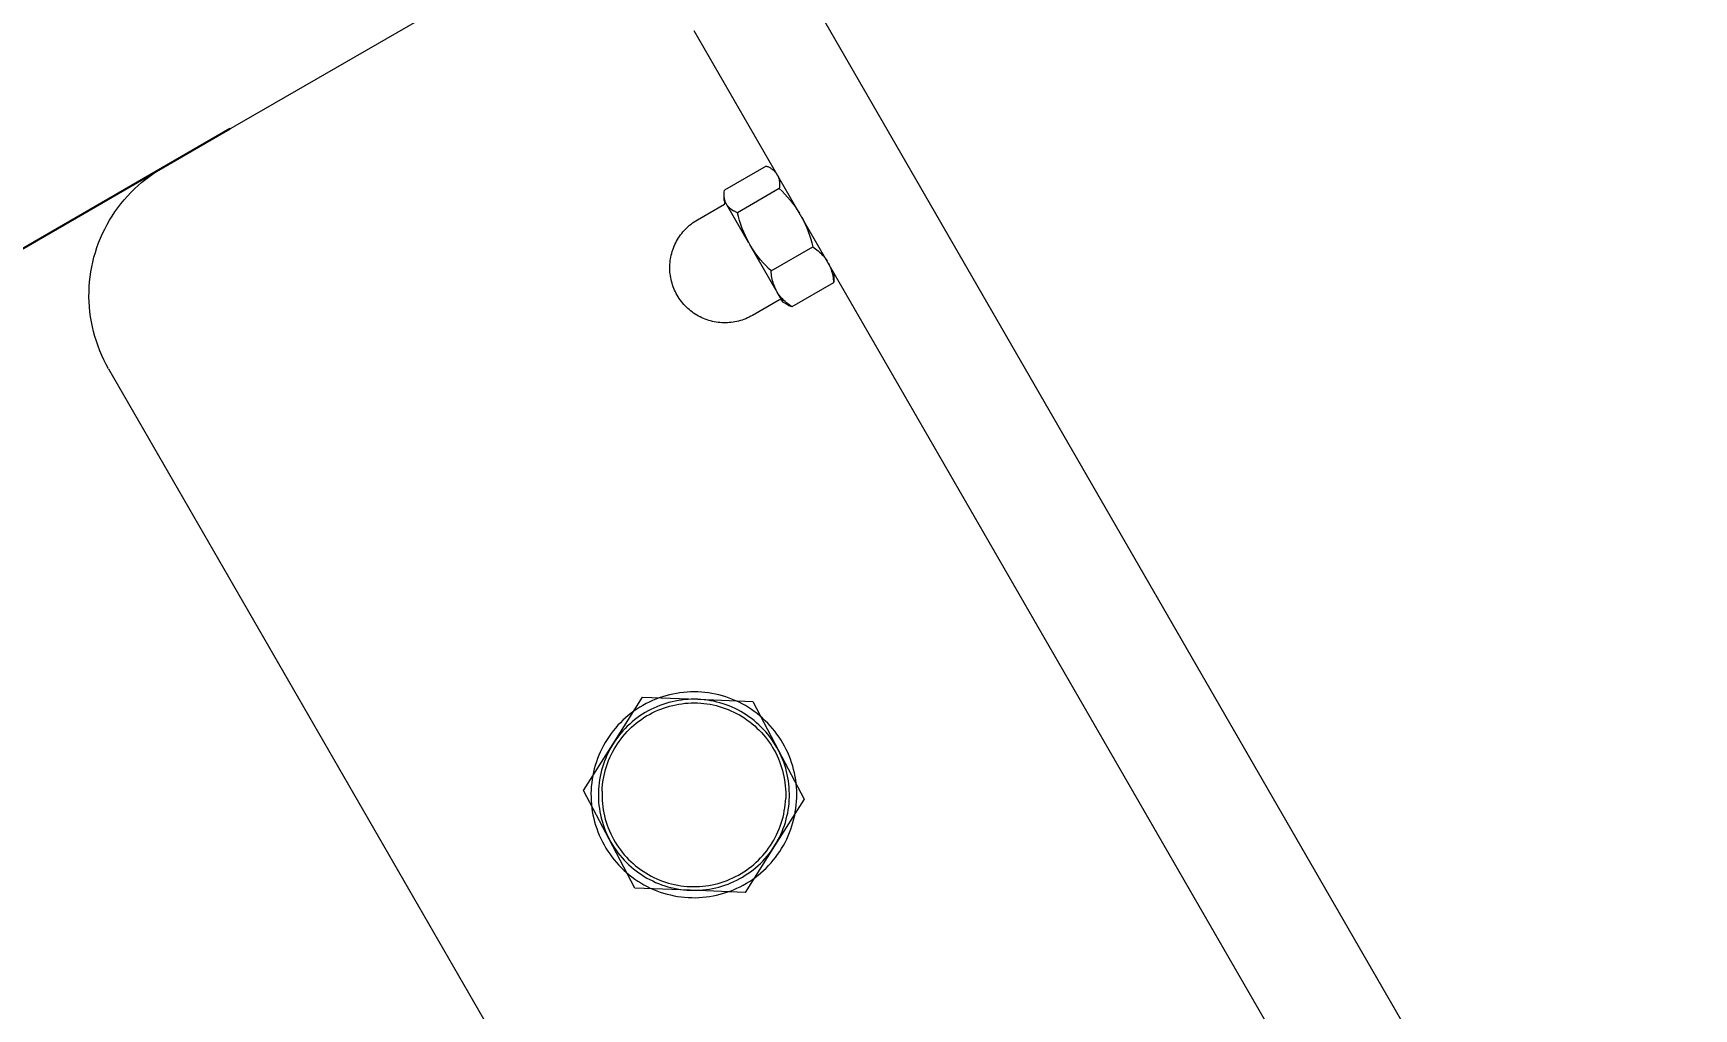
# Model space of a CAD drawing. Header units: inches. Extents: x -6 to 195, y -3 to 126.
# Drawn here: x 2.565 to 7.013, y 59.942 to 62.555 of the extents above; entities that cross this region are included whole.
import ezdxf

# ---------------------------------------------------------------- set-up
doc = ezdxf.new("R2010")
doc.units = ezdxf.units.IN
doc.layers.add('ZANO_R', color=7, linetype='Continuous', lineweight=0)
doc.layers.add('ZANO_W', color=1, linetype='Continuous', lineweight=0)
doc.styles.get("Standard").update_dxf_attribs({"font": 'arial.ttf'})
doc.dimstyles.new('amerykanie', dxfattribs={"dimtxt": 50, "dimasz": 50, "dimexe": 0.5, "dimexo": 0.5, "dimgap": 1, "dimtad": 1, "dimdec": 0, "dimzin": 0, "dimlunit": 5, "dimtxsty": 'Standard', "dimcen": 0.09, "dimclrd": 1, "dimclre": 1, "dimclrt": 1, "dimazin": 0, "dimtfac": 1, "dimtdec": 0, "dimtmove": 0, "dimatfit": 3, "dimfxl": 1, "dimtzin": 0, "dimarcsym": 1})

# ---------------------------------------------------------------- blocks, each defined once
blk = doc.blocks.new('*D380')
at = {"layer": 'ZANO_W', "color": 1, "lineweight": -2}
for p, q in [((11.4782, 46.5602), (14.3373, 41.6055)), ((73.8562, 46.5465), (70.9949, 41.5931))]:
    blk.add_line(p, q, dxfattribs=at)
blk.add_arc((42.6553, -7.4676), 57.1576, 60.98989, 118.98503, dxfattribs=at)
at = {"layer": 'ZANO_W', "color": 1}
for points in [[(14.8758, 42.6758), (15.0399, 42.3857), (14.0874, 42.0385)], [(70.2926, 42.3736), (70.4568, 42.6637), (71.245, 42.026)]]:
    blk.add_solid(points, dxfattribs=at)
at = {"layer": 'ZANO_W', "color": 1, "insert": (42.6681, 51.0302), "char_height": 1.625, "attachment_point": 5, "rotation": 359.9875}
blk.add_mtext("60%%d0'", dxfattribs=at)
blk = doc.blocks.new('*D383')
at = {"layer": 'ZANO_W', "color": 1, "lineweight": -2}
for p, q in [((3.0918, 62.2982), (-3.4798, 58.506)), ((-2.5469, 57.8898), (5.3084, 44.2771)), ((11.9467, 46.9533), (5.3751, 43.1611))]:
    blk.add_line(p, q, dxfattribs=at)
at = {"layer": 'ZANO_W', "color": 1}
for points in [[(-2.4026, 57.9731), (-2.6913, 57.8065), (-3.0467, 58.7559)], [(5.164, 44.1938), (5.4527, 44.3604), (5.8082, 43.411)]]:
    blk.add_solid(points, dxfattribs=at)
at = {"layer": 'ZANO_W', "color": 1, "insert": (2.5415, 51.7533), "char_height": 1.625, "attachment_point": 5, "rotation": 299.9875}
blk.add_mtext('17 11/16', dxfattribs=at)

msp = doc.modelspace()

# ---------------------------------------------------------------- linework, layer by layer
at = {"layer": 'ZANO_R'}
for p, q in [((4.47918, 62.94243), (13.17966, 47.86515)), ((4.1387, 62.90231), (2.91111, 62.19391)), ((12.79684, 47.89839), (4.33548, 62.56131)), ((2.88829, 62.17969), (2.89958, 62.187)), ((2.89958, 62.187), (2.91111, 62.19391)), ((4.52836, 62.19892), (4.41632, 62.13427)), ((4.52836, 62.19892), (4.53023, 62.19821)), ((4.53023, 62.19821), (4.53207, 62.19745)), ((4.53207, 62.19745), (4.53389, 62.19662)), ((4.53389, 62.19662), (4.53568, 62.19574)), ((4.53568, 62.19574), (4.53744, 62.19479)), ((4.53744, 62.19479), (4.53916, 62.19379)), ((4.53916, 62.19379), (4.54086, 62.19274)), ((4.54086, 62.19274), (4.54251, 62.19162)), ((4.54199, 62.19195), (4.55193, 62.18621)), ((4.54251, 62.19162), (4.54413, 62.19046)), ((4.54413, 62.19046), (4.54571, 62.18924)), ((4.54571, 62.18924), (4.54725, 62.18796)), ((4.54725, 62.18796), (4.54875, 62.18664)), ((4.54875, 62.18664), (4.5502, 62.18527)), ((4.5502, 62.18527), (4.55161, 62.18386)), ((4.55161, 62.18386), (4.55297, 62.18239)), ((4.55297, 62.18239), (4.55427, 62.18089)), ((4.55427, 62.18089), (4.55553, 62.17934)), ((2.8264, 62.12818), (2.83596, 62.13763)), ((2.83596, 62.13763), (2.84584, 62.14675)), ((2.84584, 62.14675), (2.85603, 62.15552)), ((2.85603, 62.15552), (2.86651, 62.16394)), ((2.86651, 62.16394), (2.87727, 62.172)), ((2.87727, 62.172), (2.88829, 62.17969)), ((4.56306, 62.13877), (4.45103, 62.07412)), ((4.55553, 62.17934), (4.55674, 62.17775)), ((4.5592, 62.17341), (4.55998, 62.17148)), ((4.55998, 62.17148), (4.56069, 62.16953)), ((4.56069, 62.16953), (4.56133, 62.16755)), ((4.56133, 62.16755), (4.56191, 62.16556)), ((4.56191, 62.16556), (4.56242, 62.16354)), ((4.56242, 62.16354), (4.56286, 62.16151)), ((4.56286, 62.16151), (4.56323, 62.15946)), ((4.5634, 62.14083), (4.56306, 62.13877)), ((4.56306, 62.13877), (4.57075, 62.13135)), ((4.56323, 62.15946), (4.56353, 62.15741)), ((4.56366, 62.14289), (4.5634, 62.14083)), ((4.56353, 62.15741), (4.56376, 62.15534)), ((4.56385, 62.14496), (4.56366, 62.14289)), ((4.56376, 62.15534), (4.56392, 62.15327)), ((4.56397, 62.14703), (4.56385, 62.14496)), ((4.56392, 62.15327), (4.56401, 62.15119)), ((4.56403, 62.14911), (4.56397, 62.14703)), ((4.56401, 62.15119), (4.56403, 62.14911)), ((2.79154, 62.08729), (2.79973, 62.09795)), ((2.79973, 62.09795), (2.80827, 62.10833)), ((2.80827, 62.10833), (2.81717, 62.11841)), ((2.81717, 62.11841), (2.8264, 62.12818)), ((4.34372, 62.0547), (4.41636, 62.09661)), ((4.4154, 62.12324), (4.41546, 62.12518)), ((4.4154, 62.1213), (4.4154, 62.12324)), ((4.41547, 62.11937), (4.4154, 62.1213)), ((4.41543, 62.12086), (4.41546, 62.12263)), ((4.41546, 62.1191), (4.41543, 62.12086)), ((4.41546, 62.12518), (4.4156, 62.12712)), ((4.41555, 62.11733), (4.41546, 62.1191)), ((4.4156, 62.11743), (4.41547, 62.11937)), ((4.41553, 62.12004), (4.41553, 62.12236)), ((4.41553, 62.1075), (4.41553, 62.11756)), ((4.42056, 62.09878), (4.41553, 62.1075)), ((4.4157, 62.11557), (4.41555, 62.11733)), ((4.4156, 62.12712), (4.4158, 62.12904)), ((4.41581, 62.1155), (4.4156, 62.11743)), ((4.41591, 62.11382), (4.4157, 62.11557)), ((4.41578, 62.12905), (4.41632, 62.13427)), ((4.41608, 62.11358), (4.41581, 62.1155)), ((4.41618, 62.11207), (4.41591, 62.11382)), ((4.41642, 62.11167), (4.41608, 62.11358)), ((4.41651, 62.11034), (4.41618, 62.11207)), ((4.41636, 62.09661), (4.41821, 62.10272)), ((4.41682, 62.10978), (4.41642, 62.11167)), ((4.4169, 62.10862), (4.41651, 62.11034)), ((4.41729, 62.1079), (4.41682, 62.10978)), ((4.41734, 62.10691), (4.4169, 62.10862)), ((4.41782, 62.10603), (4.41729, 62.1079)), ((4.41785, 62.10522), (4.41734, 62.10691)), ((4.41842, 62.10419), (4.41782, 62.10603)), ((4.41909, 62.10237), (4.41842, 62.10419)), ((4.41981, 62.10057), (4.41909, 62.10237)), ((4.42044, 62.0991), (4.4196, 62.10081)), ((4.4206, 62.0988), (4.41981, 62.10057)), ((4.42149, 62.09717), (4.42059, 62.09879)), ((4.42253, 62.09545), (4.42153, 62.0971)), ((4.42263, 62.09519), (4.42249, 62.09543)), ((4.42373, 62.09372), (4.42254, 62.09546)), ((4.42369, 62.0938), (4.42264, 62.09528)), ((4.48103, 61.994), (4.42273, 62.09503)), ((4.42478, 62.09236), (4.42369, 62.0938)), ((4.42593, 62.09096), (4.42478, 62.09236)), ((4.42648, 62.09035), (4.42529, 62.0917)), ((4.42712, 62.0896), (4.42593, 62.09096)), ((4.57075, 62.13135), (4.57819, 62.12367)), ((4.57819, 62.12367), (4.58538, 62.11576)), ((4.58538, 62.11576), (4.5923, 62.10762)), ((4.5923, 62.10762), (4.59895, 62.09925)), ((4.59895, 62.09925), (4.60533, 62.09067)), ((2.76258, 62.04203), (2.76923, 62.05371)), ((2.76923, 62.05371), (2.77629, 62.06515)), ((2.77629, 62.06515), (2.78373, 62.07635)), ((2.78373, 62.07635), (2.79154, 62.08729)), ((4.327, 62.04346), (4.33103, 62.04648)), ((4.33103, 62.04648), (4.33517, 62.04937)), ((4.33517, 62.04937), (4.3394, 62.05211)), ((4.3394, 62.05211), (4.34372, 62.0547)), ((4.42771, 62.08904), (4.42648, 62.09035)), ((4.42836, 62.08828), (4.42712, 62.0896)), ((4.42899, 62.08777), (4.42771, 62.08904)), ((4.42965, 62.087), (4.42836, 62.08828)), ((4.43031, 62.08654), (4.42899, 62.08777)), ((4.43098, 62.08577), (4.42965, 62.087)), ((4.43166, 62.08536), (4.43031, 62.08654)), ((4.43235, 62.08459), (4.43098, 62.08577)), ((4.43306, 62.08422), (4.43166, 62.08536)), ((4.43376, 62.08345), (4.43235, 62.08459)), ((4.43449, 62.08313), (4.43306, 62.08422)), ((4.43521, 62.08236), (4.43376, 62.08345)), ((4.43596, 62.08209), (4.43449, 62.08313)), ((4.43669, 62.08133), (4.43521, 62.08236)), ((4.43746, 62.0811), (4.43596, 62.08209)), ((4.43821, 62.08034), (4.43669, 62.08133)), ((4.43899, 62.08015), (4.43746, 62.0811)), ((4.43977, 62.07941), (4.43821, 62.08034)), ((4.44056, 62.07926), (4.43899, 62.08015)), ((4.44135, 62.07854), (4.43977, 62.07941)), ((4.44296, 62.07772), (4.44135, 62.07854)), ((4.44461, 62.07695), (4.44296, 62.07772)), ((4.44627, 62.07625), (4.44461, 62.07695)), ((4.45103, 62.07412), (4.44628, 62.07626)), ((4.45367, 62.06348), (4.45103, 62.07412)), ((4.45667, 62.05292), (4.45367, 62.06348)), ((4.46003, 62.04248), (4.45667, 62.05292)), ((4.60533, 62.09067), (4.61142, 62.08189)), ((4.61142, 62.08189), (4.61723, 62.07291)), ((4.62311, 62.06274), (4.62801, 62.0532)), ((4.62801, 62.0532), (4.63259, 62.0435)), ((2.74004, 61.99325), (2.74505, 62.00573)), ((2.74505, 62.00573), (2.75048, 62.01802)), ((2.75048, 62.01802), (2.75632, 62.03013)), ((2.75632, 62.03013), (2.76258, 62.04203)), ((4.28803, 61.99774), (4.29052, 62.00212)), ((4.29052, 62.00212), (4.29317, 62.00642)), ((4.29317, 62.00642), (4.29596, 62.01062)), ((4.29596, 62.01062), (4.29889, 62.01472)), ((4.29889, 62.01472), (4.30196, 62.01872)), ((4.30196, 62.01872), (4.30516, 62.02261)), ((4.30516, 62.02261), (4.3085, 62.02639)), ((4.3085, 62.02639), (4.31196, 62.03005)), ((4.31196, 62.03005), (4.31555, 62.03359)), ((4.31555, 62.03359), (4.31925, 62.03701)), ((4.31925, 62.03701), (4.32307, 62.0403)), ((4.32307, 62.0403), (4.327, 62.04346)), ((4.46374, 62.03216), (4.46003, 62.04248)), ((4.46781, 62.02197), (4.46374, 62.03216)), ((4.47221, 62.01192), (4.46781, 62.02197)), ((4.47696, 62.00203), (4.47221, 62.01192)), ((4.48204, 61.9923), (4.47696, 62.00203)), ((4.63259, 62.0435), (4.63685, 62.03366)), ((4.63685, 62.03366), (4.64079, 62.02369)), ((4.64079, 62.02369), (4.64439, 62.01358)), ((4.64439, 62.01358), (4.64765, 62.00337)), ((4.64765, 62.00337), (4.65058, 61.99305)), ((2.72762, 61.9549), (2.73132, 61.96782)), ((2.73132, 61.96782), (2.73546, 61.98061)), ((2.73546, 61.98061), (2.74004, 61.99325)), ((4.27264, 61.95525), (4.27369, 61.96018)), ((4.27369, 61.96018), (4.27492, 61.96507)), ((4.27492, 61.96507), (4.2763, 61.96992)), ((4.2763, 61.96992), (4.27786, 61.97471)), ((4.27786, 61.97471), (4.27957, 61.97945)), ((4.27957, 61.97945), (4.28145, 61.98413)), ((4.28145, 61.98413), (4.28349, 61.98874)), ((4.28349, 61.98874), (4.28568, 61.99328)), ((4.28568, 61.99328), (4.28803, 61.99774)), ((4.4839, 61.98903), (4.48201, 61.99229)), ((4.48923, 61.98037), (4.4839, 61.98903)), ((4.55488, 61.86602), (4.48696, 61.98372)), ((4.49483, 61.97188), (4.48923, 61.98037)), ((4.50069, 61.96357), (4.49483, 61.97188)), ((4.50682, 61.95545), (4.50069, 61.96357)), ((4.54113, 61.91799), (4.65316, 61.98264)), ((4.65058, 61.99305), (4.65316, 61.98264)), ((4.65316, 61.98264), (4.65689, 61.98011)), ((4.65689, 61.98011), (4.66053, 61.97745)), ((4.66053, 61.97745), (4.66408, 61.97467)), ((4.66408, 61.97467), (4.66753, 61.97176)), ((4.66753, 61.97176), (4.67088, 61.96875)), ((4.67088, 61.96875), (4.67413, 61.96562)), ((4.67413, 61.96562), (4.67727, 61.96238)), ((4.67727, 61.96238), (4.6803, 61.95904)), ((4.6803, 61.95904), (4.68321, 61.9556)), ((2.71727, 61.90217), (2.71918, 61.91547)), ((2.71918, 61.91547), (2.72155, 61.92871)), ((2.72155, 61.92871), (2.72436, 61.94185)), ((2.72436, 61.94185), (2.72762, 61.9549)), ((4.26989, 61.92518), (4.26992, 61.93022)), ((4.27003, 61.92014), (4.26989, 61.92518)), ((4.26992, 61.93022), (4.27012, 61.93526)), ((4.27034, 61.91511), (4.27003, 61.92014)), ((4.27012, 61.93526), (4.27049, 61.94028)), ((4.27083, 61.91009), (4.27034, 61.91511)), ((4.27049, 61.94028), (4.27104, 61.9453)), ((4.27104, 61.9453), (4.27175, 61.95029)), ((4.27175, 61.95029), (4.27264, 61.95525)), ((4.5132, 61.94753), (4.50682, 61.95545)), ((4.51983, 61.93982), (4.5132, 61.94753)), ((4.5267, 61.93232), (4.51983, 61.93982)), ((4.5338, 61.92504), (4.5267, 61.93232)), ((4.54113, 61.91799), (4.5338, 61.92504)), ((4.54143, 61.91357), (4.54113, 61.91799)), ((4.54188, 61.90915), (4.54143, 61.91357)), ((4.68321, 61.9556), (4.686, 61.95206)), ((4.686, 61.95206), (4.68867, 61.94842)), ((4.68867, 61.94842), (4.69122, 61.9447)), ((4.69475, 61.93859), (4.6967, 61.93453)), ((4.6967, 61.93453), (4.69852, 61.9304)), ((4.69852, 61.9304), (4.70019, 61.92621)), ((4.70019, 61.92621), (4.70172, 61.92196)), ((4.70172, 61.92196), (4.7031, 61.91767)), ((4.7031, 61.91767), (4.70433, 61.91333)), ((4.70433, 61.91333), (4.70542, 61.90895)), ((4.70935, 61.91341), (4.70935, 61.8985)), ((2.71429, 61.86196), (2.71482, 61.8754)), ((2.71482, 61.8754), (2.71582, 61.8888)), ((2.71582, 61.8888), (2.71727, 61.90217)), ((4.27149, 61.90509), (4.27083, 61.91009)), ((4.27231, 61.90012), (4.27149, 61.90509)), ((4.27331, 61.89518), (4.27231, 61.90012)), ((4.27447, 61.89027), (4.27331, 61.89518)), ((4.27581, 61.88541), (4.27447, 61.89027)), ((4.2773, 61.8806), (4.27581, 61.88541)), ((4.27896, 61.87584), (4.2773, 61.8806)), ((4.28078, 61.87114), (4.27896, 61.87584)), ((4.28277, 61.8665), (4.28078, 61.87114)), ((4.54249, 61.90476), (4.54188, 61.90915)), ((4.54324, 61.90039), (4.54249, 61.90476)), ((4.54415, 61.89605), (4.54324, 61.90039)), ((4.54521, 61.89174), (4.54415, 61.89605)), ((4.54641, 61.88748), (4.54521, 61.89174)), ((4.54776, 61.88325), (4.54641, 61.88748)), ((4.54925, 61.87908), (4.54776, 61.88325)), ((4.55089, 61.87496), (4.54925, 61.87908)), ((4.55267, 61.87089), (4.55089, 61.87496)), ((4.55459, 61.86689), (4.55267, 61.87089)), ((4.70855, 61.88665), (4.59652, 61.822)), ((4.70542, 61.90895), (4.70635, 61.90454)), ((4.70635, 61.90454), (4.70713, 61.9001)), ((4.70713, 61.9001), (4.70776, 61.89563)), ((4.70776, 61.89563), (4.70823, 61.89115)), ((4.70823, 61.89115), (4.70855, 61.88665)), ((4.70889, 61.8896), (4.70855, 61.88665)), ((4.70913, 61.89256), (4.70889, 61.8896)), ((4.70929, 61.89553), (4.70913, 61.89256)), ((4.70935, 61.8985), (4.70929, 61.89553)), ((2.71421, 61.84852), (2.71429, 61.86196)), ((2.71459, 61.83508), (2.71421, 61.84852)), ((2.71542, 61.82167), (2.71459, 61.83508)), ((4.2849, 61.86193), (4.28277, 61.8665)), ((4.2872, 61.85745), (4.2849, 61.86193)), ((4.28964, 61.85304), (4.2872, 61.85745)), ((4.29223, 61.84871), (4.28964, 61.85304)), ((4.29497, 61.84448), (4.29223, 61.84871)), ((4.29786, 61.84035), (4.29497, 61.84448)), ((4.30088, 61.83631), (4.29786, 61.84035)), ((4.30404, 61.83238), (4.30088, 61.83631)), ((4.30733, 61.82856), (4.30404, 61.83238)), ((4.31075, 61.82486), (4.30733, 61.82856)), ((4.31429, 61.82127), (4.31075, 61.82486)), ((4.56394, 61.84087), (4.49131, 61.79895)), ((4.55664, 61.86296), (4.55459, 61.86689)), ((4.57277, 61.83502), (4.55664, 61.86296)), ((4.56108, 61.85612), (4.55853, 61.85983)), ((4.56374, 61.85249), (4.56108, 61.85612)), ((4.56653, 61.84897), (4.56374, 61.85249)), ((4.57019, 61.83938), (4.56394, 61.84087)), ((4.56944, 61.84553), (4.56653, 61.84897)), ((4.57246, 61.8422), (4.56944, 61.84553)), ((4.5756, 61.83897), (4.57246, 61.8422)), ((4.57277, 61.83502), (4.57295, 61.8347)), ((4.58582, 61.82727), (4.57295, 61.8347)), ((4.57884, 61.83585), (4.5756, 61.83897)), ((4.58218, 61.83285), (4.57884, 61.83585)), ((4.58563, 61.82995), (4.58218, 61.83285)), ((4.58917, 61.82718), (4.58563, 61.82995)), ((4.58605, 61.82714), (4.58582, 61.82727)), ((4.58601, 61.82707), (4.58845, 61.82576)), ((4.58845, 61.82576), (4.59094, 61.82452)), ((4.5928, 61.82453), (4.58917, 61.82718)), ((4.59372, 61.82323), (4.59095, 61.82454)), ((4.59652, 61.822), (4.5928, 61.82453)), ((2.71672, 61.80829), (2.71542, 61.82167)), ((2.71847, 61.79496), (2.71672, 61.80829)), ((2.72068, 61.7817), (2.71847, 61.79496)), ((2.72333, 61.76852), (2.72068, 61.7817)), ((4.31796, 61.81781), (4.31429, 61.82127)), ((4.32174, 61.81447), (4.31796, 61.81781)), ((4.32563, 61.81127), (4.32174, 61.81447)), ((4.32963, 61.8082), (4.32563, 61.81127)), ((4.33373, 61.80527), (4.32963, 61.8082)), ((4.33793, 61.80248), (4.33373, 61.80527)), ((4.34222, 61.79983), (4.33793, 61.80248)), ((4.3466, 61.79734), (4.34222, 61.79983)), ((4.35106, 61.79499), (4.3466, 61.79734)), ((4.3556, 61.7928), (4.35106, 61.79499)), ((4.36021, 61.79076), (4.3556, 61.7928)), ((4.36489, 61.78889), (4.36021, 61.79076)), ((4.36963, 61.78717), (4.36489, 61.78889)), ((4.37443, 61.78562), (4.36963, 61.78717)), ((4.37927, 61.78423), (4.37443, 61.78562)), ((4.38416, 61.78301), (4.37927, 61.78423)), ((4.38909, 61.78195), (4.38416, 61.78301)), ((4.39406, 61.78107), (4.38909, 61.78195)), ((4.39905, 61.78035), (4.39406, 61.78107)), ((4.40406, 61.7798), (4.39905, 61.78035)), ((4.40908, 61.77943), (4.40406, 61.7798)), ((4.41412, 61.77923), (4.40908, 61.77943)), ((4.42923, 61.77966), (4.4242, 61.77934)), ((4.43425, 61.78014), (4.42923, 61.77966)), ((4.43925, 61.7808), (4.43425, 61.78014)), ((4.44422, 61.78163), (4.43925, 61.7808)), ((4.44916, 61.78262), (4.44422, 61.78163)), ((4.45407, 61.78379), (4.44916, 61.78262)), ((4.45893, 61.78512), (4.45407, 61.78379)), ((4.46375, 61.78661), (4.45893, 61.78512)), ((4.46851, 61.78827), (4.46375, 61.78661)), ((4.47321, 61.7901), (4.46851, 61.78827)), ((4.47784, 61.79208), (4.47321, 61.7901)), ((4.48241, 61.79422), (4.47784, 61.79208)), ((4.4869, 61.79651), (4.48241, 61.79422)), ((4.49131, 61.79895), (4.4869, 61.79651)), ((4.59652, 61.822), (4.59372, 61.82323)), ((2.72644, 61.75544), (2.72333, 61.76852)), ((2.72999, 61.74247), (2.72644, 61.75544)), ((2.73398, 61.72963), (2.72999, 61.74247)), ((4.41916, 61.7792), (4.41412, 61.77923)), ((4.4242, 61.77934), (4.41916, 61.7792)), ((2.73841, 61.71694), (2.73398, 61.72963)), ((2.74327, 61.70441), (2.73841, 61.71694)), ((2.74855, 61.69204), (2.74327, 61.70441)), ((2.75425, 61.67987), (2.74855, 61.69204)), ((2.76036, 61.6679), (2.75425, 61.67987)), ((2.76688, 61.65614), (2.76036, 61.6679)), ((2.76688, 61.65614), (11.22824, 46.99322)), ((4.11807, 60.65195), (4.19702, 60.77683)), ((4.19702, 60.77683), (4.34464, 60.7709)), ((4.2511, 60.75718), (4.24298, 60.75423)), ((4.25932, 60.75985), (4.2511, 60.75718)), ((4.26763, 60.76225), (4.25932, 60.75985)), ((4.27601, 60.76436), (4.26763, 60.76225)), ((4.28446, 60.76619), (4.27601, 60.76436)), ((4.27755, 60.75461), (4.28576, 60.75641)), ((4.29296, 60.76773), (4.28446, 60.76619)), ((4.28576, 60.75641), (4.29402, 60.75793)), ((4.30151, 60.76899), (4.29296, 60.76773)), ((4.29402, 60.75793), (4.30233, 60.75917)), ((4.31011, 60.76995), (4.30151, 60.76899)), ((4.30233, 60.75917), (4.31068, 60.76012)), ((4.31872, 60.77063), (4.31011, 60.76995)), ((4.31068, 60.76012), (4.31905, 60.76079)), ((4.32736, 60.77101), (4.31872, 60.77063)), ((4.31905, 60.76079), (4.32745, 60.76117)), ((4.336, 60.7711), (4.32736, 60.77101)), ((4.32745, 60.76117), (4.33585, 60.76126)), ((4.33585, 60.76126), (4.34425, 60.76107)), ((4.34464, 60.7709), (4.336, 60.7711)), ((4.34425, 60.76107), (4.35264, 60.76058)), ((4.34464, 60.7709), (4.49227, 60.76497)), ((4.35327, 60.77041), (4.34464, 60.7709)), ((4.35264, 60.76058), (4.361, 60.75982)), ((4.36188, 60.76962), (4.35327, 60.77041)), ((4.361, 60.75982), (4.36934, 60.75877)), ((4.37046, 60.76855), (4.36188, 60.76962)), ((4.36934, 60.75877), (4.37764, 60.75743)), ((4.379, 60.76719), (4.37046, 60.76855)), ((4.37764, 60.75743), (4.38588, 60.75581)), ((4.38748, 60.76553), (4.379, 60.76719)), ((4.39591, 60.7636), (4.38748, 60.76553)), ((4.40426, 60.76138), (4.39591, 60.7636)), ((4.41253, 60.75888), (4.40426, 60.76138)), ((4.42072, 60.7561), (4.41253, 60.75888)), ((4.49227, 60.76497), (4.56095, 60.63415)), ((4.17561, 60.71591), (4.16892, 60.71043)), ((4.18248, 60.72115), (4.17561, 60.71591)), ((4.18023, 60.707), (4.18687, 60.71215)), ((4.18952, 60.72617), (4.18248, 60.72115)), ((4.18687, 60.71215), (4.19368, 60.71708)), ((4.19673, 60.73094), (4.18952, 60.72617)), ((4.19368, 60.71708), (4.20066, 60.72176)), ((4.2041, 60.73546), (4.19673, 60.73094)), ((4.20066, 60.72176), (4.20779, 60.72621)), ((4.21161, 60.73974), (4.2041, 60.73546)), ((4.20779, 60.72621), (4.21506, 60.7304)), ((4.21926, 60.74376), (4.21161, 60.73974)), ((4.21506, 60.7304), (4.22248, 60.73435)), ((4.22705, 60.74751), (4.21926, 60.74376)), ((4.22248, 60.73435), (4.23003, 60.73804)), ((4.23495, 60.75101), (4.22705, 60.74751)), ((4.23003, 60.73804), (4.2377, 60.74148)), ((4.24298, 60.75423), (4.23495, 60.75101)), ((4.2377, 60.74148), (4.24548, 60.74465)), ((4.24548, 60.74465), (4.25336, 60.74755)), ((4.25336, 60.74755), (4.26134, 60.75018)), ((4.26134, 60.75018), (4.26941, 60.75253)), ((4.26941, 60.75253), (4.27755, 60.75461)), ((4.38588, 60.75581), (4.39407, 60.75391)), ((4.39407, 60.75391), (4.40218, 60.75174)), ((4.40218, 60.75174), (4.41022, 60.74928)), ((4.41022, 60.74928), (4.41816, 60.74656)), ((4.41816, 60.74656), (4.42601, 60.74356)), ((4.42881, 60.75304), (4.42072, 60.7561)), ((4.42601, 60.74356), (4.43376, 60.7403)), ((4.43679, 60.74972), (4.42881, 60.75304)), ((4.43376, 60.7403), (4.44138, 60.73678)), ((4.44465, 60.74613), (4.43679, 60.74972)), ((4.44138, 60.73678), (4.44889, 60.73299)), ((4.45238, 60.74227), (4.44465, 60.74613)), ((4.44889, 60.73299), (4.45626, 60.72896)), ((4.45999, 60.73815), (4.45238, 60.74227)), ((4.45626, 60.72896), (4.46348, 60.72467)), ((4.46744, 60.73379), (4.45999, 60.73815)), ((4.46348, 60.72467), (4.47056, 60.72014)), ((4.47475, 60.72917), (4.46744, 60.73379)), ((4.47056, 60.72014), (4.47748, 60.71537)), ((4.4819, 60.7243), (4.47475, 60.72917)), ((4.47748, 60.71537), (4.48423, 60.71037)), ((4.48888, 60.7192), (4.4819, 60.7243)), ((4.49568, 60.71387), (4.48888, 60.7192)), ((4.5023, 60.7083), (4.49568, 60.71387)), ((4.13301, 60.67313), (4.12779, 60.66624)), ((4.13846, 60.67984), (4.13301, 60.67313)), ((4.14413, 60.68636), (4.13846, 60.67984)), ((4.1392, 60.66506), (4.14443, 60.67163)), ((4.15002, 60.69269), (4.14413, 60.68636)), ((4.14443, 60.67163), (4.14989, 60.67803)), ((4.14989, 60.67803), (4.15555, 60.68423)), ((4.15612, 60.69881), (4.15002, 60.69269)), ((4.15555, 60.68423), (4.16143, 60.69024)), ((4.16242, 60.70473), (4.15612, 60.69881)), ((4.16143, 60.69024), (4.1675, 60.69604)), ((4.16892, 60.71043), (4.16242, 60.70473)), ((4.1675, 60.69604), (4.17377, 60.70163)), ((4.17377, 60.70163), (4.18023, 60.707)), ((4.48423, 60.71037), (4.4908, 60.70514)), ((4.4908, 60.70514), (4.4972, 60.69969)), ((4.4972, 60.69969), (4.5034, 60.69402)), ((4.50872, 60.70252), (4.5023, 60.7083)), ((4.5034, 60.69402), (4.50941, 60.68815)), ((4.51495, 60.69653), (4.50872, 60.70252)), ((4.50941, 60.68815), (4.51521, 60.68207)), ((4.52097, 60.69033), (4.51495, 60.69653)), ((4.51521, 60.68207), (4.5208, 60.6758)), ((4.5208, 60.6758), (4.52617, 60.66934)), ((4.52678, 60.68392), (4.52097, 60.69033)), ((4.52617, 60.66934), (4.53133, 60.6627)), ((4.53237, 60.67733), (4.52678, 60.68392)), ((4.53773, 60.67055), (4.53237, 60.67733)), ((4.54286, 60.66359), (4.53773, 60.67055)), ((4.03912, 60.52706), (4.11807, 60.65195)), ((4.10534, 60.62936), (4.10162, 60.62156)), ((4.10933, 60.63703), (4.10534, 60.62936)), ((4.11357, 60.64456), (4.10933, 60.63703)), ((4.1128, 60.62221), (4.11658, 60.62972)), ((4.11807, 60.65195), (4.11357, 60.64456)), ((4.11658, 60.62972), (4.12062, 60.63708)), ((4.12281, 60.65917), (4.11807, 60.65195)), ((4.12062, 60.63708), (4.1249, 60.64431)), ((4.12779, 60.66624), (4.12281, 60.65917)), ((4.1249, 60.64431), (4.12943, 60.65139)), ((4.12943, 60.65139), (4.1342, 60.65831)), ((4.1342, 60.65831), (4.1392, 60.66506)), ((4.53133, 60.6627), (4.53625, 60.65589)), ((4.53625, 60.65589), (4.54093, 60.64892)), ((4.54093, 60.64892), (4.54538, 60.64179)), ((4.54775, 60.65647), (4.54286, 60.66359)), ((4.54538, 60.64179), (4.54958, 60.63451)), ((4.5524, 60.64918), (4.54775, 60.65647)), ((4.54958, 60.63451), (4.55352, 60.62709)), ((4.5568, 60.64174), (4.5524, 60.64918)), ((4.55352, 60.62709), (4.55722, 60.61954)), ((4.56095, 60.63415), (4.5568, 60.64174)), ((4.56095, 60.63415), (4.62963, 60.50334)), ((4.56484, 60.62643), (4.56095, 60.63415)), ((4.56846, 60.61859), (4.56484, 60.62643)), ((4.08705, 60.58092), (4.08497, 60.57253)), ((4.08941, 60.58924), (4.08705, 60.58092)), ((4.09205, 60.59747), (4.08941, 60.58924)), ((4.09497, 60.60561), (4.09205, 60.59747)), ((4.09816, 60.61364), (4.09497, 60.60561)), ((4.09566, 60.57489), (4.09784, 60.58301)), ((4.09784, 60.58301), (4.10029, 60.59105)), ((4.10162, 60.62156), (4.09816, 60.61364)), ((4.10029, 60.59105), (4.10301, 60.59899)), ((4.10301, 60.59899), (4.10601, 60.60684)), ((4.10601, 60.60684), (4.10927, 60.61459)), ((4.10927, 60.61459), (4.1128, 60.62221)), ((4.55722, 60.61954), (4.56065, 60.61188)), ((4.56065, 60.61188), (4.56382, 60.60409)), ((4.56382, 60.60409), (4.56672, 60.59621)), ((4.56672, 60.59621), (4.56935, 60.58823)), ((4.57182, 60.61062), (4.56846, 60.61859)), ((4.56935, 60.58823), (4.5717, 60.58016)), ((4.5717, 60.58016), (4.57378, 60.57202)), ((4.57491, 60.60255), (4.57182, 60.61062)), ((4.57772, 60.59437), (4.57491, 60.60255)), ((4.58026, 60.58611), (4.57772, 60.59437)), ((4.58251, 60.57776), (4.58026, 60.58611)), ((4.07952, 60.53841), (4.07888, 60.52979)), ((4.08045, 60.54701), (4.07952, 60.53841)), ((4.08167, 60.55556), (4.08045, 60.54701)), ((4.08318, 60.56408), (4.08167, 60.55556)), ((4.08497, 60.57253), (4.08318, 60.56408)), ((4.08899, 60.53347), (4.08975, 60.54183)), ((4.08975, 60.54183), (4.09081, 60.55017)), ((4.09081, 60.55017), (4.09214, 60.55847)), ((4.09214, 60.55847), (4.09376, 60.56671)), ((4.09376, 60.56671), (4.09566, 60.57489)), ((4.57378, 60.57202), (4.57558, 60.56382)), ((4.57558, 60.56382), (4.5771, 60.55555)), ((4.5771, 60.55555), (4.57834, 60.54724)), ((4.57834, 60.54724), (4.57929, 60.53889)), ((4.57929, 60.53889), (4.57996, 60.53052)), ((4.58448, 60.56935), (4.58251, 60.57776)), ((4.58617, 60.56087), (4.58448, 60.56935)), ((4.58757, 60.55234), (4.58617, 60.56087)), ((4.58868, 60.54377), (4.58757, 60.55234)), ((4.5895, 60.53516), (4.58868, 60.54377)), ((4.59003, 60.52653), (4.5895, 60.53516)), ((4.10779, 60.39625), (4.03912, 60.52706)), ((4.07854, 60.52115), (4.07848, 60.51251)), ((4.07848, 60.51251), (4.07872, 60.50387)), ((4.07888, 60.52979), (4.07854, 60.52115)), ((4.07872, 60.50387), (4.07925, 60.49524)), ((4.07925, 60.49524), (4.08007, 60.48664)), ((4.08851, 60.52508), (4.08831, 60.51668)), ((4.08831, 60.51668), (4.08841, 60.50828)), ((4.08841, 60.50828), (4.08879, 60.49988)), ((4.08851, 60.52508), (4.08899, 60.53347)), ((4.08879, 60.49988), (4.08945, 60.49151)), ((4.08945, 60.49151), (4.0904, 60.48316)), ((4.62963, 60.50334), (4.55068, 60.37845)), ((4.57899, 60.48857), (4.57976, 60.49693)), ((4.57976, 60.49693), (4.58024, 60.50532)), ((4.57996, 60.53052), (4.58034, 60.52212)), ((4.58043, 60.51372), (4.58024, 60.50532)), ((4.58034, 60.52212), (4.58043, 60.51372)), ((4.58829, 60.4834), (4.58922, 60.49199)), ((4.58922, 60.49199), (4.58986, 60.50061)), ((4.58986, 60.50061), (4.59021, 60.50925)), ((4.59026, 60.51789), (4.59003, 60.52653)), ((4.59021, 60.50925), (4.59026, 60.51789)), ((4.08007, 60.48664), (4.08117, 60.47806)), ((4.08117, 60.47806), (4.08257, 60.46953)), ((4.08257, 60.46953), (4.08426, 60.46105)), ((4.08426, 60.46105), (4.08623, 60.45264)), ((4.08623, 60.45264), (4.08849, 60.44429)), ((4.0904, 60.48316), (4.09164, 60.47485)), ((4.09164, 60.47485), (4.09316, 60.46659)), ((4.09316, 60.46659), (4.09496, 60.45838)), ((4.09496, 60.45838), (4.09704, 60.45024)), ((4.09704, 60.45024), (4.09939, 60.44217)), ((4.56845, 60.43936), (4.57091, 60.44739)), ((4.57091, 60.44739), (4.57308, 60.45551)), ((4.57308, 60.45551), (4.57498, 60.46369)), ((4.57498, 60.46369), (4.5766, 60.47194)), ((4.5766, 60.47194), (4.57794, 60.48023)), ((4.57794, 60.48023), (4.57899, 60.48857)), ((4.57933, 60.44116), (4.58169, 60.44948)), ((4.58169, 60.44948), (4.58377, 60.45787)), ((4.58377, 60.45787), (4.58557, 60.46633)), ((4.58557, 60.46633), (4.58707, 60.47484)), ((4.58707, 60.47484), (4.58829, 60.4834)), ((4.08849, 60.44429), (4.09102, 60.43603)), ((4.09102, 60.43603), (4.09383, 60.42785)), ((4.09383, 60.42785), (4.09692, 60.41978)), ((4.09692, 60.41978), (4.10028, 60.41182)), ((4.09939, 60.44217), (4.10203, 60.43419)), ((4.10028, 60.41182), (4.1039, 60.40397)), ((4.10203, 60.43419), (4.10493, 60.42631)), ((4.1039, 60.40397), (4.10779, 60.39625)), ((4.10493, 60.42631), (4.10809, 60.41853)), ((4.10809, 60.41853), (4.11153, 60.41086)), ((4.11153, 60.41086), (4.11522, 60.40331)), ((4.11522, 60.40331), (4.11917, 60.39589)), ((4.54813, 60.39332), (4.55216, 60.40069)), ((4.55216, 60.40069), (4.55595, 60.40819)), ((4.55595, 60.40819), (4.55947, 60.41582)), ((4.55942, 60.39337), (4.5634, 60.40104)), ((4.55947, 60.41582), (4.56273, 60.42356)), ((4.56273, 60.42356), (4.56573, 60.43141)), ((4.5634, 60.40104), (4.56713, 60.40884)), ((4.56573, 60.43141), (4.56845, 60.43936)), ((4.56713, 60.40884), (4.57059, 60.41676)), ((4.57059, 60.41676), (4.57378, 60.4248)), ((4.57378, 60.4248), (4.57669, 60.43293)), ((4.57669, 60.43293), (4.57933, 60.44116)), ((4.17647, 60.26543), (4.10779, 60.39625)), ((4.10779, 60.39625), (4.11194, 60.38866)), ((4.11194, 60.38866), (4.11634, 60.38122)), ((4.11634, 60.38122), (4.12099, 60.37394)), ((4.11917, 60.39589), (4.12337, 60.38862)), ((4.12099, 60.37394), (4.12588, 60.36681)), ((4.12337, 60.38862), (4.12781, 60.38149)), ((4.12588, 60.36681), (4.13101, 60.35985)), ((4.12781, 60.38149), (4.1325, 60.37451)), ((4.13101, 60.35985), (4.13638, 60.35307)), ((4.1325, 60.37451), (4.13742, 60.3677)), ((4.13742, 60.3677), (4.14257, 60.36106)), ((4.14257, 60.36106), (4.14794, 60.3546)), ((4.55068, 60.37845), (4.47173, 60.25357)), ((4.51886, 60.35238), (4.52431, 60.35877)), ((4.52431, 60.35877), (4.52954, 60.36535)), ((4.52954, 60.36535), (4.53454, 60.3721)), ((4.53028, 60.35056), (4.53573, 60.35727)), ((4.53454, 60.3721), (4.53931, 60.37901)), ((4.53573, 60.35727), (4.54095, 60.36416)), ((4.53931, 60.37901), (4.54384, 60.38609)), ((4.54095, 60.36416), (4.54594, 60.37123)), ((4.54384, 60.38609), (4.54813, 60.39332)), ((4.54594, 60.37123), (4.55068, 60.37845)), ((4.55068, 60.37845), (4.55517, 60.38584)), ((4.55517, 60.38584), (4.55942, 60.39337)), ((4.13638, 60.35307), (4.14196, 60.34648)), ((4.14196, 60.34648), (4.14777, 60.34008)), ((4.14777, 60.34008), (4.15379, 60.33387)), ((4.14794, 60.3546), (4.15353, 60.34833)), ((4.15353, 60.34833), (4.15934, 60.34226)), ((4.15379, 60.33387), (4.16002, 60.32788)), ((4.15934, 60.34226), (4.16534, 60.33638)), ((4.16002, 60.32788), (4.16645, 60.3221)), ((4.16534, 60.33638), (4.17155, 60.33071)), ((4.16645, 60.3221), (4.17307, 60.31654)), ((4.17155, 60.33071), (4.17794, 60.32526)), ((4.17307, 60.31654), (4.17987, 60.3112)), ((4.17794, 60.32526), (4.18452, 60.32003)), ((4.18452, 60.32003), (4.19127, 60.31503)), ((4.19127, 60.31503), (4.19818, 60.31026)), ((4.46809, 60.30864), (4.47506, 60.31333)), ((4.47506, 60.31333), (4.48187, 60.31825)), ((4.48187, 60.31825), (4.48851, 60.3234)), ((4.48626, 60.30925), (4.49313, 60.3145)), ((4.48851, 60.3234), (4.49497, 60.32877)), ((4.49313, 60.3145), (4.49982, 60.31997)), ((4.49497, 60.32877), (4.50124, 60.33436)), ((4.49982, 60.31997), (4.50632, 60.32567)), ((4.50124, 60.33436), (4.50732, 60.34017)), ((4.50632, 60.32567), (4.51262, 60.33159)), ((4.50732, 60.34017), (4.51319, 60.34617)), ((4.51262, 60.33159), (4.51872, 60.33771)), ((4.51319, 60.34617), (4.51886, 60.35238)), ((4.51872, 60.33771), (4.52461, 60.34404)), ((4.52461, 60.34404), (4.53028, 60.35056)), ((4.17987, 60.3112), (4.18684, 60.3061)), ((4.18684, 60.3061), (4.19399, 60.30124)), ((4.19399, 60.30124), (4.2013, 60.29662)), ((4.19818, 60.31026), (4.20526, 60.30573)), ((4.2013, 60.29662), (4.20876, 60.29225)), ((4.20526, 60.30573), (4.21249, 60.30145)), ((4.20876, 60.29225), (4.21636, 60.28813)), ((4.21249, 60.30145), (4.21986, 60.29741)), ((4.21636, 60.28813), (4.22409, 60.28428)), ((4.21986, 60.29741), (4.22736, 60.29363)), ((4.22409, 60.28428), (4.23196, 60.28068)), ((4.22736, 60.29363), (4.23499, 60.2901)), ((4.23196, 60.28068), (4.23994, 60.27736)), ((4.23499, 60.2901), (4.24273, 60.28684)), ((4.23994, 60.27736), (4.24802, 60.2743)), ((4.24273, 60.28684), (4.25058, 60.28384)), ((4.24802, 60.2743), (4.25621, 60.27152)), ((4.25058, 60.28384), (4.25853, 60.28112)), ((4.25621, 60.27152), (4.26448, 60.26902)), ((4.25853, 60.28112), (4.26656, 60.27867)), ((4.26448, 60.26902), (4.27284, 60.2668)), ((4.26656, 60.27867), (4.27468, 60.27649)), ((4.27468, 60.27649), (4.28286, 60.27459)), ((4.28286, 60.27459), (4.29111, 60.27297)), ((4.29111, 60.27297), (4.2994, 60.27164)), ((4.2994, 60.27164), (4.30774, 60.27058)), ((4.30774, 60.27058), (4.31611, 60.26982)), ((4.31611, 60.26982), (4.32449, 60.26934)), ((4.32449, 60.26934), (4.33289, 60.26914)), ((4.33289, 60.26914), (4.34129, 60.26924)), ((4.34129, 60.26924), (4.34969, 60.26961)), ((4.34969, 60.26961), (4.35806, 60.27028)), ((4.35806, 60.27028), (4.36641, 60.27123)), ((4.36641, 60.27123), (4.37472, 60.27247)), ((4.37472, 60.27247), (4.38299, 60.27399)), ((4.38299, 60.27399), (4.39119, 60.27579)), ((4.39119, 60.27579), (4.39933, 60.27787)), ((4.39273, 60.26604), (4.40112, 60.26815)), ((4.39933, 60.27787), (4.4074, 60.28022)), ((4.40112, 60.26815), (4.40942, 60.27055)), ((4.4074, 60.28022), (4.41538, 60.28285)), ((4.40942, 60.27055), (4.41764, 60.27322)), ((4.41538, 60.28285), (4.42326, 60.28576)), ((4.41764, 60.27322), (4.42577, 60.27617)), ((4.42326, 60.28576), (4.43105, 60.28892)), ((4.42577, 60.27617), (4.43379, 60.2794)), ((4.43105, 60.28892), (4.43871, 60.29236)), ((4.43379, 60.2794), (4.4417, 60.28289)), ((4.43871, 60.29236), (4.44626, 60.29605)), ((4.4417, 60.28289), (4.44948, 60.28665)), ((4.44626, 60.29605), (4.45368, 60.3)), ((4.44948, 60.28665), (4.45713, 60.29066)), ((4.45368, 60.3), (4.46096, 60.3042)), ((4.45713, 60.29066), (4.46465, 60.29494)), ((4.46096, 60.3042), (4.46809, 60.30864)), ((4.46465, 60.29494), (4.47201, 60.29946)), ((4.47201, 60.29946), (4.47922, 60.30424)), ((4.47922, 60.30424), (4.48626, 60.30925)), ((4.3241, 60.2595), (4.17647, 60.26543)), ((4.27284, 60.2668), (4.28126, 60.26487)), ((4.28126, 60.26487), (4.28975, 60.26322)), ((4.28975, 60.26322), (4.29828, 60.26185)), ((4.29828, 60.26185), (4.30686, 60.26078)), ((4.30686, 60.26078), (4.31547, 60.25999)), ((4.31547, 60.25999), (4.3241, 60.2595)), ((4.47173, 60.25357), (4.3241, 60.2595)), ((4.3241, 60.2595), (4.33274, 60.2593)), ((4.33274, 60.2593), (4.34138, 60.25939)), ((4.34138, 60.25939), (4.35002, 60.25977)), ((4.35002, 60.25977), (4.35864, 60.26045)), ((4.35864, 60.26045), (4.36723, 60.26141)), ((4.36723, 60.26141), (4.37578, 60.26267)), ((4.37578, 60.26267), (4.38429, 60.26421)), ((4.38429, 60.26421), (4.39273, 60.26604))]:
    msp.add_line(p, q, dxfattribs=at)
at = {"layer": 'ZANO_R', "color": 1, "true_color": 0xff0000}
for p, q in [((4.20641, 60.75928), (4.19801, 60.75469)), ((4.21495, 60.76357), (4.20641, 60.75928)), ((4.22365, 60.76757), (4.21495, 60.76357)), ((4.23247, 60.77126), (4.22365, 60.76757)), ((4.24142, 60.77464), (4.23247, 60.77126)), ((4.25048, 60.77771), (4.24142, 60.77464)), ((4.25964, 60.78047), (4.25048, 60.77771)), ((4.26889, 60.7829), (4.25964, 60.78047)), ((4.27822, 60.78501), (4.26889, 60.7829)), ((4.28762, 60.7868), (4.27822, 60.78501)), ((4.29708, 60.78826), (4.28762, 60.7868)), ((4.30658, 60.78939), (4.29708, 60.78826)), ((4.31611, 60.79019), (4.30658, 60.78939)), ((4.32566, 60.79065), (4.31611, 60.79019)), ((4.33523, 60.79079), (4.32566, 60.79065)), ((4.34479, 60.79059), (4.33523, 60.79079)), ((4.35434, 60.79007), (4.34479, 60.79059)), ((4.36387, 60.78921), (4.35434, 60.79007)), ((4.37336, 60.78802), (4.36387, 60.78921)), ((4.38281, 60.7865), (4.37336, 60.78802)), ((4.3922, 60.78466), (4.38281, 60.7865)), ((4.40151, 60.78249), (4.3922, 60.78466)), ((4.41075, 60.78), (4.40151, 60.78249)), ((4.41989, 60.77719), (4.41075, 60.78)), ((4.42894, 60.77406), (4.41989, 60.77719)), ((4.43786, 60.77062), (4.42894, 60.77406)), ((4.44666, 60.76688), (4.43786, 60.77062)), ((4.45533, 60.76283), (4.44666, 60.76688)), ((4.46385, 60.75848), (4.45533, 60.76283)), ((4.47222, 60.75384), (4.46385, 60.75848)), ((4.14439, 60.71485), (4.13758, 60.70813)), ((4.15144, 60.72132), (4.14439, 60.71485)), ((4.1587, 60.72754), (4.15144, 60.72132)), ((4.16618, 60.73351), (4.1587, 60.72754)), ((4.17385, 60.73922), (4.16618, 60.73351)), ((4.18173, 60.74466), (4.17385, 60.73922)), ((4.18978, 60.74982), (4.18173, 60.74466)), ((4.19801, 60.75469), (4.18978, 60.74982)), ((4.48042, 60.74891), (4.47222, 60.75384)), ((4.48844, 60.7437), (4.48042, 60.74891)), ((4.49628, 60.73822), (4.48844, 60.7437)), ((4.50392, 60.73246), (4.49628, 60.73822)), ((4.51136, 60.72645), (4.50392, 60.73246)), ((4.51859, 60.72018), (4.51136, 60.72645)), ((4.52559, 60.71366), (4.51859, 60.72018)), ((4.53236, 60.7069), (4.52559, 60.71366)), ((4.10722, 60.67125), (4.10194, 60.66327)), ((4.11277, 60.67904), (4.10722, 60.67125)), ((4.11859, 60.68663), (4.11277, 60.67904)), ((4.12467, 60.69402), (4.11859, 60.68663)), ((4.131, 60.70119), (4.12467, 60.69402)), ((4.13758, 60.70813), (4.131, 60.70119)), ((4.5389, 60.69992), (4.53236, 60.7069)), ((4.54518, 60.69271), (4.5389, 60.69992)), ((4.55122, 60.68528), (4.54518, 60.69271)), ((4.55699, 60.67766), (4.55122, 60.68528)), ((4.56249, 60.66983), (4.55699, 60.67766)), ((4.56772, 60.66182), (4.56249, 60.66983)), ((4.08368, 60.62967), (4.07986, 60.6209)), ((4.0878, 60.63831), (4.08368, 60.62967)), ((4.09223, 60.64679), (4.0878, 60.63831)), ((4.09694, 60.65511), (4.09223, 60.64679)), ((4.10194, 60.66327), (4.09694, 60.65511)), ((4.57267, 60.65363), (4.56772, 60.66182)), ((4.57733, 60.64528), (4.57267, 60.65363)), ((4.5817, 60.63677), (4.57733, 60.64528)), ((4.58577, 60.62811), (4.5817, 60.63677)), ((4.58954, 60.61932), (4.58577, 60.62811)), ((4.06768, 60.58466), (4.06543, 60.57536)), ((4.07025, 60.59387), (4.06768, 60.58466)), ((4.07314, 60.60299), (4.07025, 60.59387)), ((4.07634, 60.61201), (4.07314, 60.60299)), ((4.07986, 60.6209), (4.07634, 60.61201)), ((4.593, 60.6104), (4.58954, 60.61932)), ((4.59615, 60.60137), (4.593, 60.6104)), ((4.59898, 60.59223), (4.59615, 60.60137)), ((4.60149, 60.583), (4.59898, 60.59223)), ((4.60368, 60.57369), (4.60149, 60.583)), ((4.05969, 60.53756), (4.05908, 60.52801)), ((4.06063, 60.54708), (4.05969, 60.53756)), ((4.0619, 60.55656), (4.06063, 60.54708)), ((4.0635, 60.56599), (4.0619, 60.55656)), ((4.06543, 60.57536), (4.0635, 60.56599)), ((4.60555, 60.56431), (4.60368, 60.57369)), ((4.60709, 60.55486), (4.60555, 60.56431)), ((4.60831, 60.54537), (4.60709, 60.55486)), ((4.60919, 60.53585), (4.60831, 60.54537)), ((4.60974, 60.5263), (4.60919, 60.53585)), ((4.05908, 60.52801), (4.0588, 60.51845)), ((4.0588, 60.51845), (4.05885, 60.50888)), ((4.05885, 60.50888), (4.05924, 60.49933)), ((4.05924, 60.49933), (4.05996, 60.48979)), ((4.05996, 60.48979), (4.061, 60.48028)), ((4.60862, 60.48808), (4.6094, 60.49761)), ((4.6094, 60.49761), (4.60984, 60.50717)), ((4.60996, 60.51673), (4.60974, 60.5263)), ((4.60984, 60.50717), (4.60996, 60.51673)), ((4.061, 60.48028), (4.06238, 60.47081)), ((4.06238, 60.47081), (4.06408, 60.4614)), ((4.06408, 60.4614), (4.06611, 60.45205)), ((4.06611, 60.45205), (4.06847, 60.44278)), ((4.59982, 60.44112), (4.60223, 60.45038)), ((4.60223, 60.45038), (4.60432, 60.45972)), ((4.60432, 60.45972), (4.60608, 60.46912)), ((4.60608, 60.46912), (4.60752, 60.47858)), ((4.60752, 60.47858), (4.60862, 60.48808)), ((4.06847, 60.44278), (4.07114, 60.43359)), ((4.07114, 60.43359), (4.07413, 60.4245)), ((4.07413, 60.4245), (4.07744, 60.41553)), ((4.07744, 60.41553), (4.08105, 60.40667)), ((4.08105, 60.40667), (4.08497, 60.39794)), ((4.58304, 60.39639), (4.58701, 60.4051)), ((4.58701, 60.4051), (4.59068, 60.41393)), ((4.59068, 60.41393), (4.59404, 60.42289)), ((4.59404, 60.42289), (4.59709, 60.43195)), ((4.59709, 60.43195), (4.59982, 60.44112)), ((4.08497, 60.39794), (4.08919, 60.38936)), ((4.08919, 60.38936), (4.09371, 60.38092)), ((4.09371, 60.38092), (4.09851, 60.37265)), ((4.09851, 60.37265), (4.1036, 60.36455)), ((4.1036, 60.36455), (4.10897, 60.35663)), ((4.10897, 60.35663), (4.11461, 60.34891)), ((4.55878, 60.35523), (4.5642, 60.36312)), ((4.5642, 60.36312), (4.56934, 60.37119)), ((4.56934, 60.37119), (4.5742, 60.37943)), ((4.5742, 60.37943), (4.57876, 60.38783)), ((4.57876, 60.38783), (4.58304, 60.39639)), ((4.11461, 60.34891), (4.12051, 60.34138)), ((4.12051, 60.34138), (4.12667, 60.33406)), ((4.12667, 60.33406), (4.13308, 60.32696)), ((4.13308, 60.32696), (4.13974, 60.32009)), ((4.13974, 60.32009), (4.14663, 60.31345)), ((4.14663, 60.31345), (4.15374, 60.30706)), ((4.5137, 60.30594), (4.52086, 60.31229)), ((4.52086, 60.31229), (4.52779, 60.31888)), ((4.52779, 60.31888), (4.53448, 60.32571)), ((4.53448, 60.32571), (4.54094, 60.33277)), ((4.54094, 60.33277), (4.54715, 60.34005)), ((4.54715, 60.34005), (4.5531, 60.34754)), ((4.5531, 60.34754), (4.55878, 60.35523)), ((4.15374, 60.30706), (4.16108, 60.30091)), ((4.16108, 60.30091), (4.16862, 60.29503)), ((4.16862, 60.29503), (4.17636, 60.28941)), ((4.17636, 60.28941), (4.18429, 60.28406)), ((4.18429, 60.28406), (4.1924, 60.27899)), ((4.1924, 60.27899), (4.20069, 60.27421)), ((4.20069, 60.27421), (4.20913, 60.26971)), ((4.20913, 60.26971), (4.21773, 60.26551)), ((4.44946, 60.26479), (4.45808, 60.26894)), ((4.45808, 60.26894), (4.46655, 60.27338)), ((4.46655, 60.27338), (4.47487, 60.27811)), ((4.47487, 60.27811), (4.48301, 60.28313)), ((4.48301, 60.28313), (4.49098, 60.28843)), ((4.49098, 60.28843), (4.49875, 60.294)), ((4.49875, 60.294), (4.50633, 60.29984)), ((4.50633, 60.29984), (4.5137, 60.30594)), ((4.21773, 60.26551), (4.22646, 60.26161)), ((4.22646, 60.26161), (4.23533, 60.25802)), ((4.23533, 60.25802), (4.24431, 60.25474)), ((4.24431, 60.25474), (4.25341, 60.25177)), ((4.25341, 60.25177), (4.2626, 60.24912)), ((4.2626, 60.24912), (4.27188, 60.24679)), ((4.27188, 60.24679), (4.28123, 60.24478)), ((4.28123, 60.24478), (4.29065, 60.2431)), ((4.29065, 60.2431), (4.30012, 60.24175)), ((4.30012, 60.24175), (4.30963, 60.24072)), ((4.30963, 60.24072), (4.31917, 60.24003)), ((4.31917, 60.24003), (4.32873, 60.23967)), ((4.32873, 60.23967), (4.3383, 60.23964)), ((4.3383, 60.23964), (4.34786, 60.23994)), ((4.34786, 60.23994), (4.3574, 60.24057)), ((4.3574, 60.24057), (4.36692, 60.24154)), ((4.36692, 60.24154), (4.3764, 60.24283)), ((4.3764, 60.24283), (4.38583, 60.24446)), ((4.38583, 60.24446), (4.39519, 60.24641)), ((4.39519, 60.24641), (4.40449, 60.24868)), ((4.40449, 60.24868), (4.41369, 60.25127)), ((4.41369, 60.25127), (4.42281, 60.25418)), ((4.42281, 60.25418), (4.43181, 60.25741)), ((4.43181, 60.25741), (4.4407, 60.26095)), ((4.4407, 60.26095), (4.44946, 60.26479))]:
    msp.add_line(p, q, dxfattribs=at)

# ---------------------------------------------------------------- dimensions: what is measured, and where the dimension line sits
at = {"layer": 'ZANO_W'}
dim = msp.add_aligned_dim(p1=(3.5249, 62.54811), p2=(12.37982, 47.2032), distance=-7.58731, dimstyle='amerykanie', override={"dimtxt": 1.625, "dimasz": 1, "dimgap": 0.5, "dimdec": 4, "dimaunit": 1, "dimadec": 1, "dimtdec": 4, "dimtmove": 1, "dimfrac": 2}, dxfattribs=at)
dim.commit()
dim.dimension.update_dxf_attribs({"geometry": '*D383', "text_midpoint": (2.54153, 51.75329)})
dim = msp.add_angular_dim_2l(base=(52.59297, 48.81942), line1=((74.10627, 46.97947), (82.57405, 61.63868)), line2=((2.76688, 61.65614), (11.22824, 46.99322)), dimstyle='amerykanie', override={"dimtxt": 1.625, "dimasz": 1, "dimgap": 0.5, "dimdec": 4, "dimaunit": 1, "dimadec": 1, "dimtdec": 4, "dimtmove": 1, "dimfrac": 2}, dxfattribs=at)
dim.commit()
dim.dimension.update_dxf_attribs({"geometry": '*D380', "text_midpoint": (42.66814, 51.03015)})

doc.saveas('drawing.dxf')
